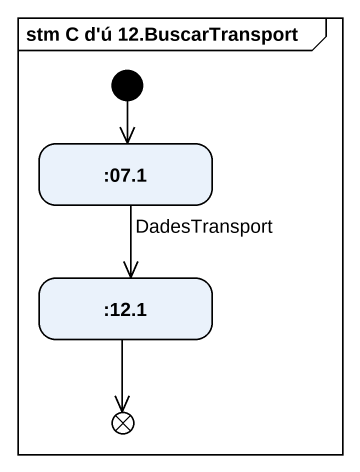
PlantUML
@startuml
mainframe stm C d'ú 12.BuscarTransport
hide empty description
state ":07.1" as s07_1
state ":12.1" as s12_1
state exit1 <<choice>>
[*] --> s07_1
s07_1 --> s12_1 : DadesTransport
s12_1 --> exit1
@enduml
